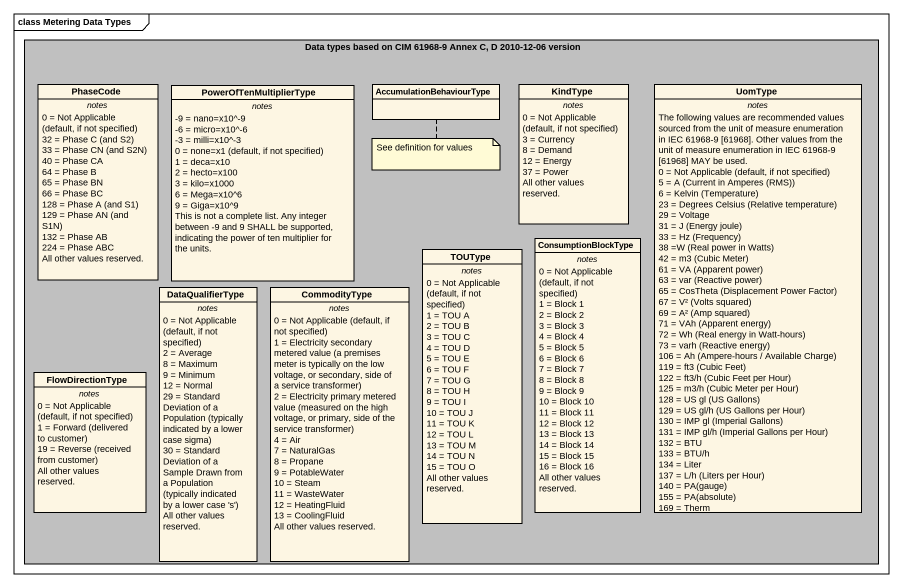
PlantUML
@startuml
mainframe class Metering Data Types
hide circle
hide empty members
skinparam classAttributeIconSize 0
rectangle "Data types based on CIM 61968-9 Annex C, D 2010-12-06 version" as Data_types_based_on_CIM #C0C0C0 {
  class PhaseCode {
    -- notes --
    {field} 0 = Not Applicable (default, if not specified)
    {field} 32 = Phase C (and S2)
    {field} 33 = Phase CN (and S2N)
    40 = Phase CA
    64 = Phase B
    65 = Phase BN
    66 = Phase BC
    {field} 128 = Phase A (and S1)
    {field} 129 = Phase AN (and S1N)
    132 = Phase AB
    224 = Phase ABC
    All other values reserved.
  }
  class PowerOfTenMultiplierType {
    -- notes --
    -9 = nano=x10^-9
    -6 = micro=x10^-6
    -3 = milli=x10^-3
    {field} 0 = none=x1 (default, if not specified)
    1 = deca=x10
    2 = hecto=x100
    3 = kilo=x1000
    6 = Mega=x10^6
    9 = Giga=x10^9
    This is not a complete list. Any integer between -9 and 9 SHALL be supported, indicating the power of ten multiplier for the units.
  }
  class AccumulationBehaviourType
  class KindType {
    -- notes --
    {field} 0 = Not Applicable (default, if not specified)
    3 = Currency
    8 = Demand
    12 = Energy
    37 = Power
    All other values reserved.
  }
  class UomType {
    -- notes --
    The following values are recommended values sourced from the unit of measure enumeration in IEC 61968-9 [61968]. Other values from the unit of measure enumeration in IEC 61968-9 [61968] MAY be used.
    {field} 0 = Not Applicable (default, if not specified)
    {field} 5 = A (Current in Amperes (RMS))
    {field} 6 = Kelvin (Temperature)
    {field} 23 = Degrees Celsius (Relative temperature)
    29 = Voltage
    {field} 31 = J (Energy joule)
    {field} 33 = Hz (Frequency)
    {field} 38 =W (Real power in Watts)
    {field} 42 = m3 (Cubic Meter)
    {field} 61 = VA (Apparent power)
    {field} 63 = var (Reactive power)
    {field} 65 = CosTheta (Displacement Power Factor)
    {field} 67 = V² (Volts squared)
    {field} 69 = A² (Amp squared)
    {field} 71 = VAh (Apparent energy)
    {field} 72 = Wh (Real energy in Watt-hours)
    {field} 73 = varh (Reactive energy)
    {field} 106 = Ah (Ampere-hours / Available Charge)
    {field} 119 = ft3 (Cubic Feet)
    {field} 122 = ft3/h (Cubic Feet per Hour)
    {field} 125 = m3/h (Cubic Meter per Hour)
    {field} 128 = US gl (US Gallons)
    {field} 129 = US gl/h (US Gallons per Hour)
    {field} 130 = IMP gl (Imperial Gallons)
    {field} 131 = IMP gl/h (Imperial Gallons per Hour)
    132 = BTU
    133 = BTU/h
    134 = Liter
    {field} 137 = L/h (Liters per Hour)
    {field} 140 = PA(gauge)
    {field} 155 = PA(absolute)
    169 = Therm
  }
  class TOUType {
    -- notes --
    {field} 0 = Not Applicable (default, if not specified)
    1 = TOU A
    2 = TOU B
    3 = TOU C
    4 = TOU D
    5 = TOU E
    6 = TOU F
    7 = TOU G
    8 = TOU H
    9 = TOU I
    10 = TOU J
    11 = TOU K
    12 = TOU L
    13 = TOU M
    14 = TOU N
    15 = TOU O
    All other values reserved.
  }
  class ConsumptionBlockType {
    -- notes --
    {field} 0 = Not Applicable (default, if not specified)
    1 = Block 1
    2 = Block 2
    3 = Block 3
    4 = Block 4
    5 = Block 5
    6 = Block 6
    7 = Block 7
    8 = Block 8
    9 = Block 9
    10 = Block 10
    11 = Block 11
    12 = Block 12
    13 = Block 13
    14 = Block 14
    15 = Block 15
    16 = Block 16
    All other values reserved.
  }
  class DataQualifierType {
    -- notes --
    {field} 0 = Not Applicable (default, if not specified)
    2 = Average
    8 = Maximum
    9 = Minimum
    12 = Normal
    {field} 29 = Standard Deviation of a Population (typically indicated by a lower case sigma)
    {field} 30 = Standard Deviation of a Sample Drawn from a Population (typically indicated by a lower case 's')
    All other values reserved.
  }
  class CommodityType {
    -- notes --
    {field} 0 = Not Applicable (default, if not specified)
    {field} 1 = Electricity secondary metered value (a premises meter is typically on the low voltage, or secondary, side of a service transformer)
    {field} 2 = Electricity primary metered value (measured on the high voltage, or primary, side of the service transformer)
    4 = Air
    7 = NaturalGas
    8 = Propane
    9 = PotableWater
    10 = Steam
    11 = WasteWater
    12 = HeatingFluid
    13 = CoolingFluid
    All other values reserved.
  }
  class FlowDirectionType {
    -- notes --
    {field} 0 = Not Applicable (default, if not specified)
    {field} 1 = Forward (delivered to customer)
    {field} 19 = Reverse (received from customer)
    All other values reserved.
  }
}
note bottom of AccumulationBehaviourType : See definition for values
@enduml
